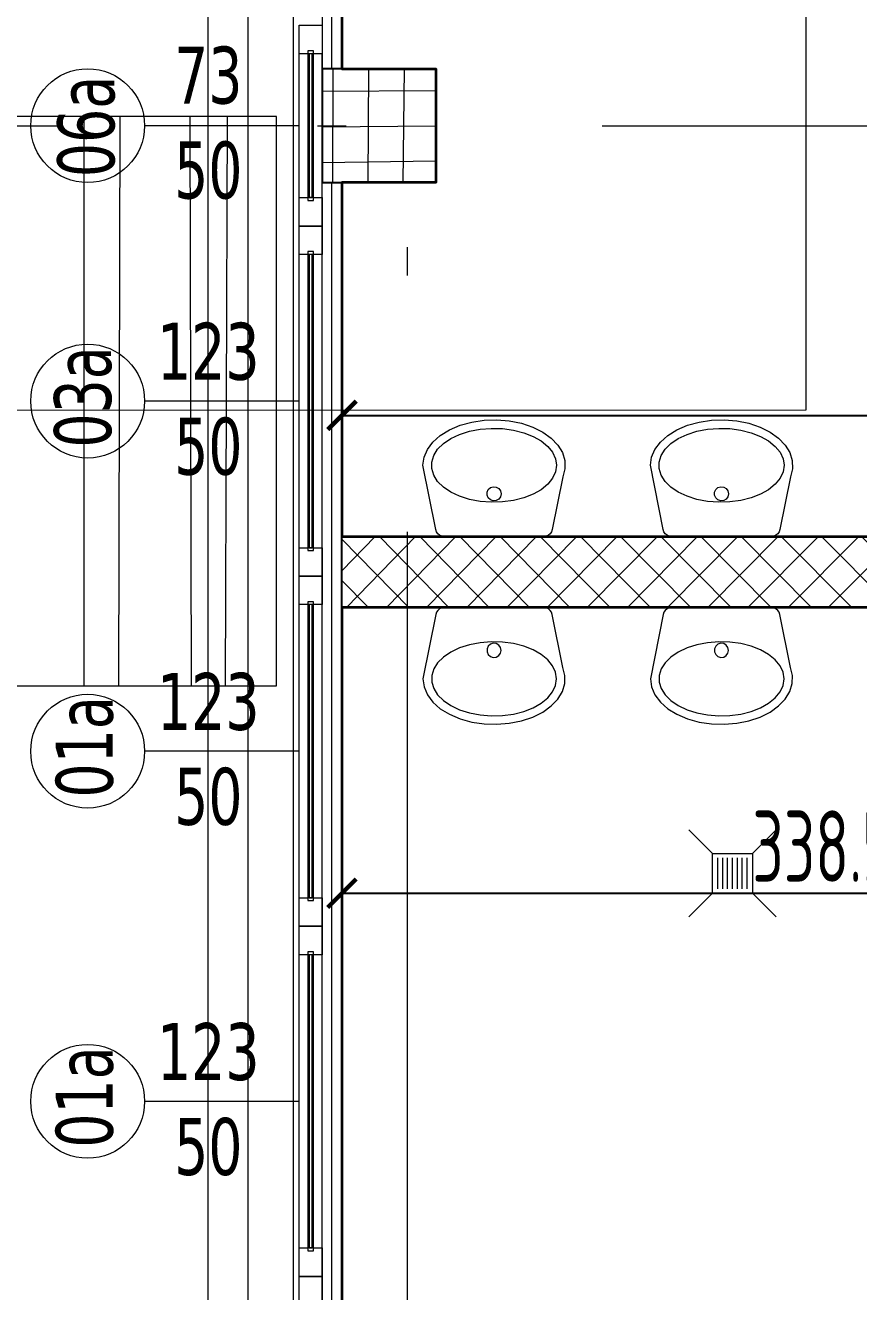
# Model space of a CAD drawing. Extents: x 6529560 to 6558080, y 5579316 to 5588131.
# Drawn here: x 6543744.144 to 6543747.072, y 5579637.86 to 5579642.309 of the extents above; entities that cross this region are included whole.
import ezdxf

# ---------------------------------------------------------------- set-up
doc = ezdxf.new("R2010")
doc.units = 0
doc.header["$MEASUREMENT"] = 0
doc.header["$PDSIZE"] = -5
doc.linetypes.add('ACAD_ISO10W100', pattern=[18, 12, -3, 0, -3])
doc.linetypes.add('GR_SOLID', pattern=[0])
doc.layers.get('0').update_dxf_attribs({"color": 2, "linetype": 'CONTINUOUS', "lineweight": 5})
doc.layers.get('Defpoints').update_dxf_attribs({"linetype": 'CONTINUOUS'})
for name, color, linetype, lineweight in [('arch_drzwi i okna', 4, 'CONTINUOUS', 15), ('arch_drzwi i okna_znaczniki', 130, 'CONTINUOUS', 9), ('arch_fundamenty na rzucie', 3, 'CONTINUOUS', 15), ('arch_osie', 181, 'CONTINUOUS', 5), ('arch_powierzchnia', 6, 'CONTINUOUS', 35), ('arch_sciany dzialowe cienkie na hali', 52, 'CONTINUOUS', 15), ('arch_sciany wewnetrzne gk', 70, 'CONTINUOUS', 25), ('arch_sciany wewntrzne gk wypelnienie', 70, 'CONTINUOUS', 13), ('arch_sciany zewnętrzne', 94, 'CONTINUOUS', 18), ('arch_slupy wypelnienie', 9, 'CONTINUOUS', 13), ('arch_słupy', 8, 'CONTINUOUS', 25), ('arch_urządzenia sanitarne', 4, 'GR_SOLID', 13), ('arch_wymiary', 2, 'CONTINUOUS', 13), ('arch_zadaszenie_raster', 76, 'CONTINUOUS', 15)]:
    doc.layers.add(name, color=color, linetype=linetype, lineweight=lineweight)
doc.styles.add('ISO8', font='iso8.shx', dxfattribs={"width": 0.7})
doc.styles.add('TABELKA', font='tahoma.ttf', dxfattribs={"width": 0.8})
doc.dimstyles.new('biura', dxfattribs={"dimtxt": 0.25, "dimasz": 0.1, "dimexe": 0.18, "dimexo": 0.0625, "dimgap": 0.04, "dimtad": 1, "dimdec": 1, "dimlfac": 100, "dimzin": 0, "dimdsep": 46, "dimtxsty": 'ISO8', "dimblk": 'ARCHTICK', "dimcen": 0.09, "dimadec": 0, "dimazin": 0, "dimtfac": 1, "dimtdec": 1, "dimtix": 1, "dimtofl": 0, "dimtmove": 0, "dimatfit": 3, "dimldrblk": 'ARCHTICK', "dimfxl": 0.2, "dimfxlon": 1, "dimtolj": 1, "dimtzin": 0, "dimarcsym": 0})

# ---------------------------------------------------------------- blocks, each defined once
blk = doc.blocks.new('A$C7F3D7EBB')
at = {"layer": 'arch_urządzenia sanitarne'}
for points in [[(0.4098818795755507, 0.0738752875477076), (0.4098818795755507, 0.4246862875297667), (0.4087588796392084, 0.43282328825444), (0.4054688801988961, 0.4403512878343463), (0.4002618798986079, 0.4467032877728343), (0.3935248795896768, 0.451404287479818), (0.3857678798958659, 0.4541032882407309), (0.1598818795755506, 0.4992812881246211), (0.1314358795061707, 0.495298287831247), (0.1038938798010349, 0.4834742881357671), (0.0781368799507618, 0.4641892882063985), (0.054985879920423, 0.4380572875961663), (0.0351758794859052, 0.4059062879532577), (0.0193398799747229, 0.3687662882730365), (0.0079828798770905, 0.327819287776947), (0.001465879380703, 0.2843682877719402), (-3.119930625e-06, 0.2397992881014943), (0.003622880205512, 0.1955332877114415), (0.0122288800776005, 0.1529802875593305), (0.0255398796871305, 0.1134942881762981), (0.0431318795308471, 0.0783362882211805), (0.0644438797608018, 0.0486262878403068), (0.0887978794053197, 0.0253082877025008), (0.1154148802161217, 0.0091302879154682), (0.1434508794918656, 0.000602288171649), (0.1720088794827461, 2.877786756e-07), (0.2001828802749515, 0.0073412880301476), (0.3857658794149756, 0.0444582877680659), (0.3935248795896768, 0.0471572875976563), (0.4002618798986079, 0.051859287545085), (0.4054688801988961, 0.0582102881744504), (0.4087588796392084, 0.0657382877543569), (0.409883880056441, 0.0738752875477076)], [(0.1598818795755506, 0.0292812874540687), (0.1830948796123266, 0.03281628806144), (0.2055618800222874, 0.0433102874085307), (0.2265598801895976, 0.060423287563026), (0.2454138798639178, 0.0836042882874608), (0.2615208802744746, 0.1121142879128456), (0.274359880015254, 0.1450292877852917), (0.2835208801552653, 0.1812972882762551), (0.2887068800628185, 0.2197492877021432), (0.2897518798708916, 0.2591512883082032), (0.2866238802671432, 0.2982352878898382), (0.2794218799099326, 0.3357462882995605), (0.2683758800849318, 0.3704772880300879), (0.2538458798080683, 0.4013132881373167), (0.2362948795780539, 0.427265288308263), (0.2162868799641728, 0.4474942879751326), (0.1944668795913458, 0.4613532880321145), (0.1715358793735504, 0.4683952881023288), (0.1482288800179958, 0.4683952881023288), (0.1252978798002005, 0.4613532880321145), (0.1034778794273734, 0.4474942879751326), (0.0834698798134923, 0.427265288308263), (0.065918879583478, 0.4013132881373167), (0.051388880237937, 0.3704772880300879), (0.0403428794816136, 0.3357462882995605), (0.0331408800557256, 0.2982352878898382), (0.0300128795206547, 0.2591512883082032), (0.0310578802600503, 0.2197492877021432), (0.0362438801676035, 0.1812972882762551), (0.0454048793762922, 0.1450292877852917), (0.0582438800483942, 0.1121142879128456), (0.0743508795276284, 0.0836042882874608), (0.0932048801332712, 0.060423287563026), (0.1142028793692589, 0.043308287858963), (0.1366698797792196, 0.03281628806144), (0.1598818795755506, 0.0292812874540687)], [(0.2598828794434667, 0.2242812877520919), (0.2700508795678616, 0.2264422876760364), (0.2784618800505996, 0.232553287409246), (0.2836598800495267, 0.2415562877431512), (0.2847448801621795, 0.2518942877650261), (0.2815328799188137, 0.2617812883108854), (0.2745768800377846, 0.2695062877610326), (0.2650798801332712, 0.2737352875992656), (0.2546848794445395, 0.2737352875992656), (0.2451888797804713, 0.2695062877610326), (0.2382328798994422, 0.2617812883108854), (0.2350208796560764, 0.2518942877650261), (0.2361058797687292, 0.2415562877431512), (0.2413028795272112, 0.232553287409246), (0.2497148802503943, 0.2264422876760364), (0.2598828794434667, 0.2242812877520919)]]:
    blk.add_lwpolyline(points, dxfattribs=at)
blk = doc.blocks.new('_ArchTick')
at = {"color": 0, "linetype": 'ByBlock', "const_width": 0.15}
blk.add_lwpolyline([(-0.5, -0.5), (0.5, 0.5)], dxfattribs=at)
blk = doc.blocks.new('*D1858')
at = {"layer": 'arch_wymiary', "color": 0, "lineweight": -2, "transparency": 16777216}
for p, q in [((6543745.256513099, 5579641.092261126), (6543745.256513099, 5579640.758356167)), ((6543745.256513099, 5579640.938356168), (6543749.641529834, 5579640.938356168)), ((6543749.641529834, 5579640.779002955), (6543749.641529834, 5579640.758356167))]:
    blk.add_line(p, q, dxfattribs=at)
at = {"layer": 'Defpoints', "color": 0, "transparency": 16777216}
for p in [(6543745.256513099, 5579641.153702366, 0.0737096463152351), (6543749.641529834, 5579641.153695461, -7.265392897968702), (6543749.641529834, 5579640.938356168)]:
    blk.add_point(p, dxfattribs=at)
at = {"layer": 'arch_wymiary', "color": 0, "lineweight": -2, "transparency": 16777216, "xscale": 0.1, "yscale": 0.1, "zscale": 0.1, "rotation": 180}
blk.add_blockref('_ArchTick', (6543745.256513099, 5579640.938356168), dxfattribs=at)
at = {"layer": 'arch_wymiary', "color": 0, "lineweight": -2, "transparency": 16777216, "xscale": 0.1, "yscale": 0.1, "zscale": 0.1}
blk.add_blockref('_ArchTick', (6543749.641529834, 5579640.938356168), dxfattribs=at)
at = {"layer": 'arch_wymiary', "color": 0, "transparency": 16777216, "insert": (6543747.449021466, 5579641.103356167), "char_height": 0.25, "attachment_point": 5, "style": 'ISO8'}
blk.add_mtext('\\A1;438.5', dxfattribs=at)
blk = doc.blocks.new('A$C386C7B5C')
at = {"layer": 'arch_urządzenia sanitarne'}
for p, q in [((0.0829367356127477, 0.222940198530523), (-4.6492750698e-06, 0.3058815834174311)), ((0.2229367356167131, 0.222940198530523), (0.3058781205036212, 0.3058815834174311)), ((0.0985519838695837, 0.2045187006251581), (0.2073214873607867, 0.2045187006251581)), ((0.0985519838695837, 0.1873258665937101), (0.2073214873607867, 0.1873258665937101)), ((0.0985519838695837, 0.1701330325604431), (0.2073214873607867, 0.1701330325604431)), ((0.0985519838695837, 0.1529401985280856), (0.2073214873607867, 0.1529401985280856)), ((0.0985519838695837, 0.1357473644966376), (0.2073214873607867, 0.1357473644966376)), ((0.0985519838695837, 0.1185545304633706), (0.2073214873607867, 0.1185545304633706)), ((0.0985519838695837, 0.1013616964310131), (0.2073214873607867, 0.1013616964310131)), ((0.0829367356127477, 0.0829401985274672), (-4.6492750698e-06, -1.1863594409e-06)), ((0.2229367356167131, 0.0829401985274672), (0.3058781205036212, -1.1863594409e-06))]:
    blk.add_line(p, q, dxfattribs=at)
blk.add_lwpolyline([(0.0829367356127477, 0.222940198530523), (0.2229367356148941, 0.222940198530523), (0.2229367356148941, 0.0829401985274672), (0.0829367356127477, 0.0829401985274672), (0.0829367356127477, 0.222940198530523)], dxfattribs=at)
blk = doc.blocks.new('*D1916')
at = {"layer": 'arch_wymiary', "color": 0, "lineweight": -2, "transparency": 16777216}
for p, q in [((6543745.256513099, 5579639.459074976), (6543745.256513099, 5579639.079810358)), ((6543748.64152855, 5579639.459074976), (6543748.64152855, 5579639.079810358)), ((6543745.256513099, 5579639.259810358), (6543748.64152855, 5579639.259810358))]:
    blk.add_line(p, q, dxfattribs=at)
at = {"layer": 'Defpoints', "color": 0, "transparency": 16777216}
for p in [(6543745.256513099, 5579640.262888226, 0.0737096463152351), (6543748.64152855, 5579640.262888226, 0.0737096463152351), (6543748.64152855, 5579639.259810358)]:
    blk.add_point(p, dxfattribs=at)
at = {"layer": 'arch_wymiary', "color": 0, "lineweight": -2, "transparency": 16777216, "xscale": 0.1, "yscale": 0.1, "zscale": 0.1, "rotation": 180}
blk.add_blockref('_ArchTick', (6543745.256513099, 5579639.259810358), dxfattribs=at)
at = {"layer": 'arch_wymiary', "color": 0, "lineweight": -2, "transparency": 16777216, "xscale": 0.1, "yscale": 0.1, "zscale": 0.1}
blk.add_blockref('_ArchTick', (6543748.64152855, 5579639.259810358), dxfattribs=at)
at = {"layer": 'arch_wymiary', "color": 0, "transparency": 16777216, "insert": (6543746.949020825, 5579639.424810358), "char_height": 0.25, "attachment_point": 5, "style": 'ISO8'}
blk.add_mtext('\\A1;338.5', dxfattribs=at)

msp = doc.modelspace()

# ---------------------------------------------------------------- hatches: boundary and pattern name
at = {"layer": 'arch_sciany wewntrzne gk wypelnienie'}
h = msp.add_hatch(dxfattribs=at)
h.set_pattern_fill('ANSI37', color=256, scale=0.8, angle=90)
h.set_pattern_definition([(135, (0.1868197629228234, 63.27786768041551), (-0.0707106781186548, -0.0707106781186548), []), (225, (0.1868197629228234, 63.27786768041551), (0.0707106781186548, -0.0707106781186548), [])])
h.paths.add_polyline_path([(6543828.561865154, 5579645.981160874), (6543828.641878861, 5579645.981160874), (6543828.641878861, 5579646.081149062), (6543828.561865154, 5579646.081149062)], flags=17)
h.paths.add_polyline_path([(6543827.461865149, 5579646.081080253), (6543827.461865149, 5579645.981080253), (6543827.721865154, 5579645.981080251), (6543827.721865156, 5579646.081080251), (6543827.641865151, 5579646.081080251), (6543827.641865163, 5579647.18108025), (6543827.541865164, 5579647.181080251), (6543827.541865152, 5579646.081080252)], flags=17)
h.paths.add_polyline_path([(6543826.361865145, 5579646.081080259), (6543826.361865145, 5579645.981080259), (6543826.62186515, 5579645.981080257), (6543826.621865151, 5579646.081080256), (6543826.541865147, 5579646.081080256), (6543826.541865159, 5579647.181080256), (6543826.441865158, 5579647.181080256), (6543826.441865148, 5579646.081080258)], flags=17)
h.paths.add_polyline_path([(6543830.787053015, 5579644.450589061), (6543832.634837521, 5579644.450228008), (6543832.634843406, 5579644.575292775), (6543831.835885461, 5579644.575330372), (6543831.835901699, 5579647.331014281), (6543831.585903252, 5579647.331014281), (6543831.585903251, 5579644.575524294), (6543830.787053015, 5579644.575501998)], flags=17)
h.paths.add_polyline_path([(6543775.686521325, 5579637.672689387), (6543775.843657295, 5579637.672689387), (6543775.843657295, 5579637.797689388), (6543775.686521325, 5579637.797689388)])
h.paths.add_polyline_path([(6543805.236314083, 5579644.576627775), (6543805.236314083, 5579644.45200551), (6543805.41154727, 5579644.45200551), (6543805.41154725, 5579647.331050522), (6543805.286547243, 5579647.331137753), (6543805.286547243, 5579644.576694123)])
h.paths.add_polyline_path([(6543810.88406233, 5579642.924452156), (6543810.88406233, 5579636.101050935), (6543811.008981203, 5579636.101049515), (6543811.008981203, 5579642.924452157), (6543814.042663576, 5579642.924439816), (6543814.042663577, 5579643.049438907), (6543809.65411646, 5579643.049451245), (6543809.65411646, 5579642.924439363)])
h.paths.add_polyline_path([(6543809.654116455, 5579647.331482378), (6543809.65411646, 5579644.452364659), (6543809.65411646, 5579644.451896342), (6543809.65411399, 5579644.45236537), (6543809.779113988, 5579644.452363949), (6543809.779127703, 5579644.451720254), (6543811.573017885, 5579644.451606903), (6543811.573025783, 5579644.576606905), (6543809.779116462, 5579644.577356762), (6543809.779116456, 5579647.331518841)])
h.paths.add_polyline_path([(6543795.064303077, 5579647.331111448), (6543795.189303072, 5579647.331111448), (6543795.1893021, 5579647.211129703), (6543795.064302105, 5579647.211129703)])
h.paths.add_polyline_path([(6543792.31217517, 5579647.33100331), (6543792.437175165, 5579647.33100331), (6543792.439298573, 5579647.211131428), (6543792.314298579, 5579647.211131428)])
h.paths.add_polyline_path([(6543828.641865159, 5579647.331055211), (6543828.641865159, 5579647.18105521), (6543825.441863949, 5579647.181092065), (6543825.441865721, 5579647.331149061)])
h.paths.add_polyline_path([(6543825.441852019, 5579645.981160874), (6543825.521865726, 5579645.981160874), (6543825.521865726, 5579646.081149062), (6543825.441852019, 5579646.081149062)], flags=17)
h.paths.add_polyline_path([(6543818.592953824, 5579644.576226859), (6543818.742100207, 5579644.576226859), (6543818.742100207, 5579644.451152669), (6543818.592953824, 5579644.451152669)], flags=17)
h.paths.add_polyline_path([(6543814.748226576, 5579647.331049294), (6543814.748052519, 5579644.576405041), (6543814.623943061, 5579644.576477646), (6543814.623935158, 5579644.451412881), (6543817.592953825, 5579644.45122528), (6543817.592953825, 5579644.576225281), (6543814.873226583, 5579644.57639713), (6543814.873226576, 5579647.330898343)], flags=17)
h.paths.add_polyline_path([(6543812.623226572, 5579647.331049288), (6543812.623052524, 5579644.576539311), (6543812.573017962, 5579644.576539311), (6543812.573017961, 5579644.451607237), (6543813.62394306, 5579644.451607236), (6543813.62394306, 5579644.576477646), (6543812.748226577, 5579644.576531402), (6543812.748226572, 5579647.331012815)], flags=17)
h.paths.add_polyline_path([(6543828.641865159, 5579645.702650339), (6543828.766865158, 5579645.702650339), (6543828.766865158, 5579647.331055209), (6543828.641865159, 5579647.331055209)], flags=17)
h.paths.add_polyline_path([(6543829.787053015, 5579644.575485169), (6543829.787053015, 5579644.450485169), (6543825.441831694, 5579644.450503101), (6543825.441833173, 5579644.575729337), (6543828.641865159, 5579644.575731079), (6543828.64186516, 5579644.70265034), (6543828.766871679, 5579644.70265034), (6543828.766858637, 5579644.575524296)], flags=17)
h.paths.add_polyline_path([(6543825.111800769, 5579643.049434531), (6543825.111800769, 5579642.924434531), (6543826.725269865, 5579642.924449537), (6543826.725270373, 5579642.324436933), (6543828.875138346, 5579642.324138367), (6543828.87513684, 5579642.924416476), (6543834.569482241, 5579642.924426556), (6543834.569482241, 5579643.049446103), (6543828.750269763, 5579643.049439145), (6543828.750270269, 5579642.449438221), (6543826.850269867, 5579642.44943704), (6543826.850269867, 5579643.049439835)], flags=17)
h.paths.add_polyline_path([(6543823.269951481, 5579643.049438738), (6543823.269951481, 5579642.924438738), (6543823.561521325, 5579642.924450911), (6543823.561521325, 5579636.431054013), (6543823.686521325, 5579636.431054015), (6543823.686521325, 5579642.924450911), (6543824.111800769, 5579642.924450911), (6543824.111800769, 5579643.049443827)], flags=17)
h.paths.add_polyline_path([(6543815.654021638, 5579637.987923907), (6543815.779021638, 5579637.987923907), (6543815.779021638, 5579636.101049056), (6543815.654021638, 5579636.101049056)])
h.paths.add_polyline_path([(6543815.042663576, 5579643.049449506), (6543815.042663576, 5579642.924439362), (6543815.654021637, 5579642.92445091), (6543815.654021637, 5579638.987923909), (6543815.779021636, 5579638.987923913), (6543815.779021636, 5579642.924434779), (6543816.070540624, 5579642.924434777), (6543816.070540624, 5579643.049448503)], flags=17)
h.paths.add_polyline_path([(6543777.600718519, 5579645.766186504), (6543777.47571852, 5579645.766186504), (6543777.475718506, 5579642.616051656), (6543781.615445573, 5579642.616051656), (6543781.615445573, 5579642.741051656), (6543777.600718519, 5579642.741051656)])
h.paths.add_polyline_path([(6543777.47571852, 5579647.331018921), (6543777.600718519, 5579647.331018921), (6543777.600718519, 5579646.766186503), (6543777.47571852, 5579646.766186503)])
h.paths.add_polyline_path([(6543793.814436248, 5579642.961131418), (6543794.964489419, 5579642.961131418), (6543794.964489419, 5579643.086131421), (6543793.814436248, 5579643.086131421)], flags=16)
h.paths.add_polyline_path([(6543793.814487727, 5579643.98613142), (6543794.964489416, 5579643.98613142), (6543794.964489416, 5579644.111131422), (6543793.814487727, 5579644.111131422)], flags=17)
h.paths.add_polyline_path([(6543793.814489417, 5579645.136131424), (6543794.964489416, 5579645.136131424), (6543794.964489416, 5579645.011131424), (6543793.814489417, 5579645.011131424)], flags=17)
h.paths.add_polyline_path([(6543792.464298523, 5579645.011131426), (6543793.614300215, 5579645.011131426), (6543793.614300215, 5579645.136131427), (6543792.464298523, 5579645.136131427)], flags=17)
h.paths.add_polyline_path([(6543792.464298522, 5579643.986131424), (6543793.614300213, 5579643.986131424), (6543793.614300213, 5579644.111131423), (6543792.464298522, 5579644.111131423)], flags=17)
h.paths.add_polyline_path([(6543792.464298518, 5579642.961131423), (6543793.614298517, 5579642.961131423), (6543793.614298517, 5579643.086131421), (6543792.464298518, 5579643.086131421)], flags=17)
h.paths.add_polyline_path([(6543790.014298522, 5579643.031131419), (6543791.164298526, 5579643.031131419), (6543791.164298526, 5579643.156131423), (6543790.014298522, 5579643.156131423)], flags=17)
h.paths.add_polyline_path([(6543790.014298522, 5579644.056131423), (6543791.164298523, 5579644.056131423), (6543791.164298523, 5579644.181131424), (6543790.014298522, 5579644.181131424)], flags=16)
h.paths.add_polyline_path([(6543790.014298522, 5579645.206131426), (6543791.164298522, 5579645.206131426), (6543791.164298522, 5579645.081131426), (6543790.014298522, 5579645.081131426)], flags=16)
h.paths.add_polyline_path([(6543790.01421879, 5579646.231131428), (6543791.164298522, 5579646.231131428), (6543791.164298522, 5579646.106131427), (6543790.01421879, 5579646.106131427)], flags=16)
h.paths.add_polyline_path([(6543796.213363018, 5579647.331119875), (6543796.463363021, 5579647.331119875), (6543796.463363021, 5579642.880818727), (6543796.213363018, 5579642.880818727)])
h.paths.add_polyline_path([(6543789.764298565, 5579647.331146478), (6543790.016388016, 5579647.331020209), (6543790.014296836, 5579643.03113142), (6543789.889628598, 5579643.031131419), (6543789.889628595, 5579642.859047708), (6543789.764298565, 5579642.859047708)])
h.paths.add_polyline_path([(6543787.929314178, 5579647.33104909), (6543788.05439391, 5579647.33104909), (6543788.05439391, 5579642.858965536), (6543787.929314178, 5579642.858965536)])
h.paths.add_polyline_path([(6543781.771021585, 5579640.816051659), (6543781.771021585, 5579640.691051658), (6543782.863160357, 5579640.691051658), (6543782.863160357, 5579641.653551657), (6543798.011619514, 5579641.653524778), (6543798.011619634, 5579641.778524778), (6543796.463363023, 5579641.778622277), (6543796.463363029, 5579641.880818727), (6543796.338363029, 5579641.880818727), (6543796.33836293, 5579641.77852638), (6543793.814492186, 5579641.778428537), (6543793.814298936, 5579646.036131424), (6543795.189302101, 5579646.036129701), (6543795.189302098, 5579646.211129705), (6543795.064302105, 5579646.211129702), (6543795.0643021, 5579646.161129699), (6543793.814300214, 5579646.161079129), (6543793.814311463, 5579647.261130627), (6543793.614300213, 5579647.261131428), (6543793.614300215, 5579646.161131428), (6543792.43929858, 5579646.161131425), (6543792.439298573, 5579646.211131428), (6543792.314298579, 5579646.211131427), (6543792.314298579, 5579646.036131426), (6543793.614300215, 5579646.036131427), (6543793.614300209, 5579641.778540465), (6543790.014298522, 5579641.778540465), (6543790.014298522, 5579641.859047708), (6543789.764628595, 5579641.859047708), (6543789.764628518, 5579641.778544083), (6543788.054314177, 5579641.778545743), (6543788.054314177, 5579641.858965535), (6543787.929314178, 5579641.858965535), (6543787.929314178, 5579641.778551657), (6543782.863160357, 5579641.778551657), (6543782.863160356, 5579642.741051656), (6543782.615445572, 5579642.741051656), (6543782.615445572, 5579642.616051656), (6543782.738160356, 5579642.616051656), (6543782.738160356, 5579640.816051657)])
h.paths.add_polyline_path([(6543776.773638874, 5579637.672689387), (6543777.600718518, 5579637.672689387), (6543777.600718519, 5579640.691051658), (6543780.771021585, 5579640.691051658), (6543780.771021585, 5579640.816051656), (6543777.475718506, 5579640.816051653), (6543777.47571852, 5579637.797689388), (6543776.773638874, 5579637.797689388)])
h.paths.add_polyline_path([(6543838.56948224, 5579643.049437398), (6543838.56948224, 5579642.9244374), (6543838.694669489, 5579642.924436903), (6543838.6946674, 5579645.780389316), (6543838.869583272, 5579645.780389314), (6543838.869583272, 5579645.905389314), (6543838.694667682, 5579645.905389311), (6543838.694667115, 5579647.331052243), (6543838.569708871, 5579647.33101428), (6543838.569534722, 5579644.574910114), (6543834.379938115, 5579644.575144349), (6543834.379938231, 5579644.702650339), (6543834.254938131, 5579644.702650339), (6543834.254938116, 5579644.575152246), (6543833.634847353, 5579644.575254103), (6543833.63483946, 5579644.450331445), (6543836.187196821, 5579644.44993501), (6543838.569482898, 5579644.449640429)])
h.paths.add_polyline_path([(6543835.96962181, 5579647.33101428), (6543835.96962181, 5579647.181014279), (6543838.56972694, 5579647.180774817), (6543838.569681309, 5579647.331009044)], flags=17)
h.paths.add_polyline_path([(6543836.989621795, 5579646.08108026), (6543836.989621795, 5579645.98108026), (6543837.2496218, 5579645.981080257), (6543837.249621802, 5579646.081080256), (6543837.169621796, 5579646.081080258), (6543837.169621808, 5579647.181080256), (6543837.069621808, 5579647.181080257), (6543837.069621798, 5579646.081080259)], flags=17)
h.paths.add_polyline_path([(6543835.969621803, 5579646.081080259), (6543835.969621803, 5579645.981080259), (6543836.1496218, 5579645.981080257), (6543836.149621802, 5579646.081080256), (6543836.069621796, 5579646.081080256), (6543836.069621809, 5579647.181080256), (6543835.96962181, 5579647.181080256)], flags=17)
h.paths.add_polyline_path([(6543834.254938131, 5579645.702650339), (6543834.379939656, 5579645.702650339), (6543834.379939656, 5579647.331014281), (6543834.254938131, 5579647.331014281)], flags=17)
h.paths.add_polyline_path([(6543842.038753323, 5579647.331049428), (6543842.163770643, 5579647.331049428), (6543842.163771759, 5579642.92561795), (6543842.03875444, 5579642.92561795), (6543842.03875416, 5579645.780389459), (6543839.869583273, 5579645.780389459), (6543839.869583273, 5579645.905389459), (6543842.038753881, 5579645.90538946)])
h.paths.add_polyline_path([(6543838.089621799, 5579645.981160874), (6543838.569635505, 5579645.981160874), (6543838.569635505, 5579646.081149062), (6543838.089621799, 5579646.081149062)], flags=17)
edge = h.paths.add_edge_path()
edge.add_line((6543804.236314082, 5579644.451695702), (6543804.236314084, 5579643.049451247))
edge.add_line((6543804.236314084, 5579643.049451247), (6543808.654116461, 5579643.049439361))
edge.add_line((6543808.654116461, 5579643.049439361), (6543808.654116461, 5579642.924452156))
edge.add_line((6543808.65411646, 5579642.924452156), (6543804.111321898, 5579642.924452156))
edge.add_line((6543804.111321898, 5579642.924452156), (6543804.111306269, 5579644.45169204))
edge.add_line((6543804.236321904, 5579644.451694123), (6543804.236321904, 5579644.576694122))
edge.add_line((6543804.236321904, 5579644.576694122), (6543799.411614773, 5579644.576648013))
edge.add_line((6543799.411614773, 5579644.576648013), (6543799.411645095, 5579647.331075504))
edge.add_line((6543799.411645095, 5579647.331075504), (6543799.286617344, 5579647.331075504))
edge.add_line((6543799.286617344, 5579647.331075504), (6543799.286617353, 5579641.778536179))
edge.add_line((6543799.286617353, 5579641.778536179), (6543799.011619513, 5579641.778573042))
edge.add_line((6543799.011619513, 5579641.778573042), (6543799.011619513, 5579641.653671513))
edge.add_line((6543799.011619513, 5579641.653671513), (6543799.411614774, 5579641.653634942))
edge.add_line((6543799.411614774, 5579641.653634942), (6543799.411614774, 5579644.45164801))
edge.add_line((6543799.411614774, 5579644.45164801), (6543801.411614392, 5579644.451666497))
edge.add_line((6543801.411614392, 5579644.451666497), (6543801.411614392, 5579636.101059382))
edge.add_line((6543801.411614392, 5579636.101059382), (6543801.536611815, 5579636.101059382))
edge.add_line((6543801.536611815, 5579636.101059382), (6543801.536611815, 5579644.451666497))
edge.add_line((6543801.536611815, 5579644.451666497), (6543804.111306269, 5579644.451695334))
edge.add_line((6543836.269482241, 5579644.449935741), (6543836.269482241, 5579642.924438136))
edge.add_line((6543836.269482241, 5579642.924438136), (6543836.144482241, 5579642.924438136))
edge.add_line((6543836.144482241, 5579642.924438136), (6543835.569482241, 5579642.9244374))
edge.add_line((6543835.569482241, 5579642.9244374), (6543835.569482241, 5579643.049437067))
edge.add_line((6543835.569482241, 5579643.049437067), (6543836.144563762, 5579643.049437067))
edge.add_line((6543836.144563762, 5579643.049437067), (6543836.14464528, 5579644.449949082))
h.paths.add_polyline_path([(6543822.269951481, 5579643.049446016), (6543817.070540625, 5579643.049446016), (6543817.070540625, 5579642.924438738), (6543822.269951481, 5579642.924438738)], flags=17)
h.paths.add_polyline_path([(6543767.120718511, 5579647.331049202), (6543767.245718513, 5579647.331049202), (6543767.245718513, 5579646.493556611), (6543767.120718511, 5579646.493556611)])
h.paths.add_polyline_path([(6543766.436521617, 5579637.441371151), (6543766.561521612, 5579637.441371151), (6543766.561521612, 5579637.906049665), (6543767.245718529, 5579637.906049665), (6543767.245718511, 5579645.49355661), (6543767.120718511, 5579645.49355661), (6543767.120718529, 5579638.031049666), (6543766.436521612, 5579638.031049666)])
h.paths.add_polyline_path([(6543766.43652163, 5579636.441371151), (6543766.561521612, 5579636.441371151), (6543766.561521612, 5579636.101055416), (6543766.43652163, 5579636.101055416)])
h.paths.add_polyline_path([(6543745.256574795, 5579647.281109887), (6543745.256574795, 5579647.181049222), (6543746.15653039, 5579647.181049223), (6543746.15653039, 5579646.031047531), (6543746.281530392, 5579646.031047531), (6543746.281531051, 5579647.181048634), (6543747.179910637, 5579647.181049224), (6543747.181530394, 5579646.031047534), (6543747.306530394, 5579646.031047534), (6543747.306531054, 5579647.181048048), (6543748.206530395, 5579647.181047532), (6543748.206530396, 5579647.331012815), (6543745.786561093, 5579647.331012815), (6543745.786555982, 5579647.28105566)])
h.paths.add_polyline_path([(6543748.331530399, 5579647.131049163), (6543749.641539561, 5579647.131049163), (6543749.641539561, 5579647.331012815), (6543748.331530399, 5579647.331012815)])
h.paths.add_polyline_path([(6543748.206530396, 5579647.331012815), (6543748.206530396, 5579645.906047533), (6543748.381530416, 5579645.906047533), (6543748.381530414, 5579646.031047518), (6543748.331530397, 5579646.031047535), (6543748.331478099, 5579647.331049167)])
h.paths.add_polyline_path([(6543749.641539404, 5579647.331082083), (6543749.641537515, 5579646.031168242), (6543749.381530415, 5579646.031047262), (6543749.381530415, 5579645.906047262), (6543749.641537515, 5579645.906047262), (6543749.641538982, 5579643.456049039), (6543749.594138744, 5579643.456048411), (6543749.594138744, 5579643.33104841), (6543749.641533262, 5579643.331048337), (6543749.641524185, 5579637.566841978), (6543749.766524186, 5579637.566841781), (6543749.766524113, 5579647.331082084)])
h.paths.add_polyline_path([(6543745.256530391, 5579643.581045844), (6543745.256530391, 5579643.456048411), (6543748.569138744, 5579643.45604584), (6543748.569138746, 5579643.581047537), (6543748.331530397, 5579643.581047537), (6543748.331530397, 5579644.731047533), (6543748.206530397, 5579644.731047533), (6543748.206530397, 5579643.581045842), (6543747.306530394, 5579643.581045842), (6543747.306530394, 5579644.731047534), (6543747.181530394, 5579644.731047534), (6543747.181530394, 5579643.581045844), (6543746.281530392, 5579643.581045844), (6543746.281530392, 5579644.731047538), (6543746.156530391, 5579644.731047538), (6543746.156530391, 5579643.581045844)])
h.paths.add_polyline_path([(6543745.25651108, 5579643.331046413), (6543748.594138744, 5579643.331046413), (6543748.594138744, 5579643.456048411), (6543745.25651108, 5579643.456048411)])
h.paths.add_polyline_path([(6543745.256513099, 5579640.512888223), (6543748.64152855, 5579640.512888223), (6543748.64152855, 5579640.262888226), (6543745.256513099, 5579640.262888226)])
h.paths.add_polyline_path([(6543749.641525614, 5579636.566841977), (6543749.766521877, 5579636.566841977), (6543749.766521877, 5579636.031057794), (6543749.641525614, 5579636.031057794)])
h.paths.add_polyline_path([(6543745.586531438, 5579636.156058279), (6543749.641521767, 5579636.156058279), (6543749.641521767, 5579636.031057616), (6543745.586531438, 5579636.031057616)])
h.paths.add_polyline_path([(6543749.43151866, 5579647.131049163), (6543749.431517063, 5579646.031047162), (6543749.444017062, 5579646.031047162), (6543749.444017062, 5579647.131049163)], flags=17)
at = {"layer": 'arch_slupy wypelnienie'}
h = msp.add_hatch(dxfattribs=at)
h.set_pattern_fill('ANSI37', color=256, angle=225)
h.set_pattern_definition([(270, (223.8492858055979, 331.204085544683), (0.125, 0), []), (0, (223.8492858055979, 331.204085544683), (0, 0.125), [])])
h.paths.add_polyline_path([(6543745.186531461, 5579642.15605563), (6543745.186531461, 5579641.756055631), (6543745.586531461, 5579641.756055631), (6543745.586531461, 5579642.15605563)])
at = {"layer": 'arch_zadaszenie_raster', "linetype": 'ByBlock'}
h = msp.add_hatch(dxfattribs=at)
h.set_pattern_fill('ANSI32,_O', color=256, angle=45)
h.set_pattern_definition([(90, (223.8492858055979, 331.204085544683), (-0.375, 1e-16), []), (90, (223.9742858055979, 331.329085544683), (-0.375, 1e-16), [])])
h.paths.add_polyline_path([(6543745.026521823, 5579641.988088006), (6543743.526521823, 5579641.988088006), (6543743.526521823, 5579639.988088006), (6543745.026521823, 5579639.988088006)])

# ---------------------------------------------------------------- linework, layer by layer
msp.add_lwpolyline([(6543776.026519045, 5579635.931055585), (6543776.026519045, 5579635.631055586), (6543744.786601544, 5579635.631055586), (6543744.786601545, 5579647.240556641), (6543745.086601535, 5579647.240556641)])
at = {"layer": 'arch_drzwi i okna'}
for p, q in [((6543745.106531495, 5579641.703555616), (6543745.106531495, 5579642.208555534)), ((6543745.156531493, 5579642.208555534), (6543745.136531494, 5579642.208555534)), ((6543745.186531495, 5579641.703555616), (6543745.186531495, 5579642.208555534)), ((6543745.156531493, 5579641.703555616), (6543745.136531494, 5579641.703555616)), ((6543745.106531464, 5579640.47355562), (6543745.106531464, 5579641.50355562)), ((6543745.156531463, 5579641.50355562), (6543745.136531465, 5579641.50355562)), ((6543745.186531465, 5579640.47355562), (6543745.186531465, 5579641.50355562)), ((6543745.156531463, 5579640.47355562), (6543745.136531465, 5579640.47355562)), ((6543745.106531464, 5579639.243555622), (6543745.106531464, 5579640.27355562)), ((6543745.156531463, 5579640.27355562), (6543745.136531465, 5579640.27355562)), ((6543745.186531465, 5579639.243555622), (6543745.186531465, 5579640.27355562)), ((6543745.156531463, 5579639.243555622), (6543745.136531465, 5579639.243555622)), ((6543745.106531464, 5579638.01355562), (6543745.106531464, 5579639.043555622)), ((6543745.156531463, 5579639.043555622), (6543745.136531465, 5579639.043555622)), ((6543745.186531465, 5579638.01355562), (6543745.186531465, 5579639.043555622)), ((6543745.156531463, 5579638.01355562), (6543745.136531465, 5579638.01355562))]:
    msp.add_line(p, q, dxfattribs=at)
for points in [[(6543745.186531495, 5579642.208555534), (6543745.156531493, 5579642.208555534), (6543745.156531493, 5579642.218555535), (6543745.136531494, 5579642.218555535), (6543745.136531494, 5579642.208555534), (6543745.106531495, 5579642.208555534), (6543745.106531495, 5579642.308555533), (6543745.186531495, 5579642.308555533), (6543745.186531495, 5579642.208555534)], [(6543745.106531495, 5579641.703555616), (6543745.136531494, 5579641.703555616), (6543745.136531494, 5579641.693555614), (6543745.156531493, 5579641.693555614), (6543745.156531493, 5579641.703555616), (6543745.186531495, 5579641.703555616), (6543745.186531495, 5579641.603555614), (6543745.106531495, 5579641.603555614), (6543745.106531495, 5579641.703555616)], [(6543745.186531465, 5579641.50355562), (6543745.156531463, 5579641.50355562), (6543745.156531463, 5579641.51355562), (6543745.136531465, 5579641.51355562), (6543745.136531465, 5579641.50355562), (6543745.106531464, 5579641.50355562), (6543745.106531464, 5579641.603555621), (6543745.186531465, 5579641.603555621), (6543745.186531465, 5579641.50355562)], [(6543745.106531464, 5579640.47355562), (6543745.136531465, 5579640.47355562), (6543745.136531465, 5579640.46355562), (6543745.156531463, 5579640.46355562), (6543745.156531463, 5579640.47355562), (6543745.186531465, 5579640.47355562), (6543745.186531465, 5579640.373555621), (6543745.106531464, 5579640.373555621), (6543745.106531464, 5579640.47355562)], [(6543745.186531465, 5579640.27355562), (6543745.156531463, 5579640.27355562), (6543745.156531463, 5579640.283555622), (6543745.136531465, 5579640.283555622), (6543745.136531465, 5579640.27355562), (6543745.106531464, 5579640.27355562), (6543745.106531464, 5579640.373555621), (6543745.186531465, 5579640.373555621), (6543745.186531465, 5579640.27355562)], [(6543745.106531464, 5579639.243555622), (6543745.136531465, 5579639.243555622), (6543745.136531465, 5579639.233555621), (6543745.156531463, 5579639.233555621), (6543745.156531463, 5579639.243555622), (6543745.186531465, 5579639.243555622), (6543745.186531465, 5579639.14355562), (6543745.106531464, 5579639.14355562), (6543745.106531464, 5579639.243555622)], [(6543745.186531465, 5579639.043555622), (6543745.156531463, 5579639.043555622), (6543745.156531463, 5579639.053555622), (6543745.136531465, 5579639.053555622), (6543745.136531465, 5579639.043555622), (6543745.106531464, 5579639.043555622), (6543745.106531464, 5579639.14355562), (6543745.186531465, 5579639.14355562), (6543745.186531465, 5579639.043555622)], [(6543745.106531464, 5579638.01355562), (6543745.136531465, 5579638.01355562), (6543745.136531465, 5579638.003555621), (6543745.156531463, 5579638.003555621), (6543745.156531463, 5579638.01355562), (6543745.186531465, 5579638.01355562), (6543745.186531465, 5579637.913555622), (6543745.106531464, 5579637.913555622), (6543745.106531464, 5579638.01355562)], [(6543745.186531465, 5579637.813555621), (6543745.156531463, 5579637.813555621), (6543745.156531463, 5579637.82355562), (6543745.136531465, 5579637.82355562), (6543745.136531465, 5579637.813555621), (6543745.106531464, 5579637.813555621), (6543745.106531464, 5579637.913555622), (6543745.186531465, 5579637.913555622), (6543745.186531465, 5579637.813555621)]]:
    msp.add_lwpolyline(points, dxfattribs=at)
for points in [[(6543745.136531494, 5579642.218555535), (6543745.136531494, 5579641.693555614), (6543745.156531493, 5579641.693555614), (6543745.156531493, 5579642.218555535)], [(6543745.141531494, 5579642.208555534), (6543745.141531494, 5579641.703555616), (6543745.151531494, 5579641.703555616), (6543745.151531494, 5579642.208555534)], [(6543745.136531465, 5579641.51355562), (6543745.136531465, 5579640.46355562), (6543745.156531463, 5579640.46355562), (6543745.156531463, 5579641.51355562)], [(6543745.141531465, 5579641.50355562), (6543745.141531465, 5579640.47355562), (6543745.151531465, 5579640.47355562), (6543745.151531465, 5579641.50355562)], [(6543745.136531465, 5579640.283555622), (6543745.136531465, 5579639.233555621), (6543745.156531463, 5579639.233555621), (6543745.156531463, 5579640.283555622)], [(6543745.141531465, 5579640.27355562), (6543745.141531465, 5579639.243555622), (6543745.151531465, 5579639.243555622), (6543745.151531465, 5579640.27355562)], [(6543745.136531465, 5579639.053555622), (6543745.136531465, 5579638.003555621), (6543745.156531463, 5579638.003555621), (6543745.156531463, 5579639.053555622)], [(6543745.141531465, 5579639.043555622), (6543745.141531465, 5579638.01355562), (6543745.151531465, 5579638.01355562), (6543745.151531465, 5579639.043555622)]]:
    msp.add_lwpolyline(points, close=True, dxfattribs=at)
at = {"layer": 'arch_drzwi i okna_znaczniki'}
for p, q in [((6543745.106531494, 5579641.956055631), (6543744.562812224, 5579641.956055631)), ((6543745.106531479, 5579640.988555619), (6543744.562812211, 5579640.988555619)), ((6543745.106531479, 5579639.758555622), (6543744.562812211, 5579639.758555622)), ((6543745.106531479, 5579638.52855562), (6543744.562812211, 5579638.52855562))]:
    msp.add_line(p, q, dxfattribs=at)
for centre in [(6543744.362812225, 5579641.956055631, 0.073709645267809), (6543744.362812211, 5579640.988555619, -7.302249757294859), (6543744.362812211, 5579639.758555622, -7.302249757294867), (6543744.362812211, 5579638.52855562, -7.302249757294874)]:
    msp.add_circle(centre, 0.2, dxfattribs=at)
at = {"layer": 'arch_fundamenty na rzucie', "extrusion": (-8.031561e-10, 4.9482356e-09, 1), "elevation": -4.65467563e-07}
msp.add_lwpolyline([(6543746.886623899, 5579640.956229192), (6543744.086623923, 5579640.955943339), (6543744.086419732, 5579642.955943334), (6543746.886419717, 5579642.956229189)], close=True, dxfattribs=at)
at = {"layer": 'arch_osie', "linetype": 'ACAD_ISO10W100', "ltscale": 0.3}
for points in [[(6543745.486520823, 5579631.429192412), (6543745.486522723, 5579649.94300832)], [(6543740.670905163, 5579641.956055663), (6543750.686531425, 5579641.956055573)]]:
    msp.add_lwpolyline(points, dxfattribs=at)
at = {"layer": 'arch_powierzchnia'}
msp.add_lwpolyline([(6543745.256574795, 5579647.281109887), (6543745.256530391, 5579643.581047537), (6543748.569138746, 5579643.581047537), (6543748.569138746, 5579643.456045841), (6543748.594138746, 5579643.456045841), (6543748.594138746, 5579643.331046413), (6543745.25651108, 5579643.331046413), (6543745.256512089, 5579642.15605563), (6543745.586531461, 5579642.15605563), (6543745.586531461, 5579641.756055631), (6543745.256513099, 5579641.756055631), (6543745.256513099, 5579640.512888223), (6543748.64152855, 5579640.512888223), (6543748.64152855, 5579640.262888226), (6543745.256513099, 5579640.262888226), (6543745.256513099, 5579636.431056242)], dxfattribs=at)
at = {"layer": 'arch_sciany dzialowe cienkie na hali'}
for points in [[(6543745.25651108, 5579647.281109887), (6543745.186531495, 5579647.281109887), (6543745.186531495, 5579642.15605563), (6543745.25651108, 5579642.15605563)], [(6543745.186531495, 5579641.756055631), (6543745.256513099, 5579641.756055631), (6543745.256513099, 5579636.431056242), (6543745.186531495, 5579636.431056242)]]:
    msp.add_lwpolyline(points, close=True, dxfattribs=at)
for points in [[(6543745.221522296, 5579642.15605563), (6543745.221521286, 5579647.281109887)], [(6543745.221522296, 5579636.431056242), (6543745.221522296, 5579641.756055631)]]:
    msp.add_lwpolyline(points, dxfattribs=at)
at = {"layer": 'arch_sciany wewnetrzne gk'}
msp.add_lwpolyline([(6543745.256513099, 5579640.512888223), (6543748.64152855, 5579640.512888223), (6543748.64152855, 5579640.262888226), (6543745.256513099, 5579640.262888226)], close=True, dxfattribs=at)
at = {"layer": 'arch_sciany zewnętrzne'}
for points in [[(6543775.286511717, 5579635.771056827), (6543744.926602307, 5579635.771056827), (6543744.926602307, 5579648.918541436)], [(6543798.946521492, 5579635.951054089), (6543798.946521492, 5579635.931055584), (6543745.086601543, 5579635.931055587), (6543745.086601535, 5579647.240556641)]]:
    msp.add_lwpolyline(points, dxfattribs=at)
at = {"layer": 'arch_słupy'}
msp.add_lwpolyline([(6543745.186531461, 5579642.15605563), (6543745.186531461, 5579641.756055631), (6543745.586531461, 5579641.756055631), (6543745.586531461, 5579642.15605563), (6543745.186531461, 5579642.15605563)], dxfattribs=at)
at = {"layer": 'arch_zadaszenie_raster'}
msp.add_lwpolyline([(6543745.026521823, 5579641.988088006), (6543743.526521823, 5579641.988088006), (6543743.526521823, 5579639.988088006), (6543745.026521823, 5579639.988088006), (6543745.026521823, 5579641.988088006)], dxfattribs=at)

# ---------------------------------------------------------------- block references
at = {"layer": 'arch_sciany wewnetrzne gk', "xscale": -1, "rotation": 89.99999999999991}
for p in [(6543746.040248962, 5579640.922770105, -1.821416807066059), (6543746.839659367, 5579640.922770105, -1.821416807066059)]:
    msp.add_blockref('A$C7F3D7EBB', p, dxfattribs=at)
at = {"layer": 'arch_sciany wewnetrzne gk', "rotation": 90}
for p in [(6543746.040248962, 5579639.853006344, -1.821416807066059), (6543746.839659367, 5579639.853006344, -1.821416807066059)]:
    msp.add_blockref('A$C7F3D7EBB', p, dxfattribs=at)
at = {"layer": 'arch_urządzenia sanitarne', "rotation": 89.999999395913}
msp.add_blockref('A$C386C7B5C', (6543746.782030527, 5579639.176372073, 0.0368517953238685), dxfattribs=at)

# ---------------------------------------------------------------- texts
at = {"layer": 'arch_drzwi i okna_znaczniki', "char_height": 0.2, "attachment_point": 1, "style": 'TABELKA'}
for s, insert in [(' 73\\P 50', (6543744.60669174, 5579642.233854698, 14.60449393700917)), ('123\\P 50', (6543744.606701356, 5579641.2635971, 7.339096694295499)), ('123\\P 50', (6543744.606701296, 5579640.033597103, 7.339096694295491)), ('123\\P 50', (6543744.606701296, 5579638.803597101, 7.339096694295484))]:
    msp.add_mtext_dynamic_manual_height_columns(s, width=2.624355469830334, gutter_width=1.82756919413805, heights=[0], dxfattribs=dict(at, insert=insert))
at = {"layer": 'arch_drzwi i okna_znaczniki', "char_height": 0.2, "width": 0.354261597984987, "attachment_point": 1, "rotation": 90, "style": 'TABELKA'}
for s, insert in [('06a', (6543744.25650131, 5579641.775321277, -14.98207617227472)), ('03a', (6543744.244918341, 5579640.825111141, -21.4980355964685)), ('01a', (6543744.250834821, 5579639.595733218, -21.4880355964685)), ('01a', (6543744.250834821, 5579638.365733218, -21.48803559646851))]:
    msp.add_mtext(s, dxfattribs=dict(at, insert=insert))

# ---------------------------------------------------------------- dimensions: what is measured, and where the dimension line sits
at = {"layer": 'arch_wymiary'}
for base, p1, p2, picture, middle in [((6543749.641529834, 5579640.938356168), (6543745.256513099, 5579641.153702366, 0.0737096463152351), (6543749.641529834, 5579641.153695461, -7.265392897968702), '*D1858', (6543747.449021466, 5579641.103356167)), ((6543748.64152855, 5579639.259810358), (6543745.256513099, 5579640.262888226, 0.0737096463152351), (6543748.64152855, 5579640.262888226, 0.0737096463152351), '*D1916', (6543746.949020825, 5579639.424810358))]:
    dim = msp.add_linear_dim(base=base, p1=p1, p2=p2, dimstyle='biura', dxfattribs=at)
    dim.commit()
    dim.dimension.update_dxf_attribs({"geometry": picture, "text_midpoint": middle})

doc.saveas('drawing.dxf')
